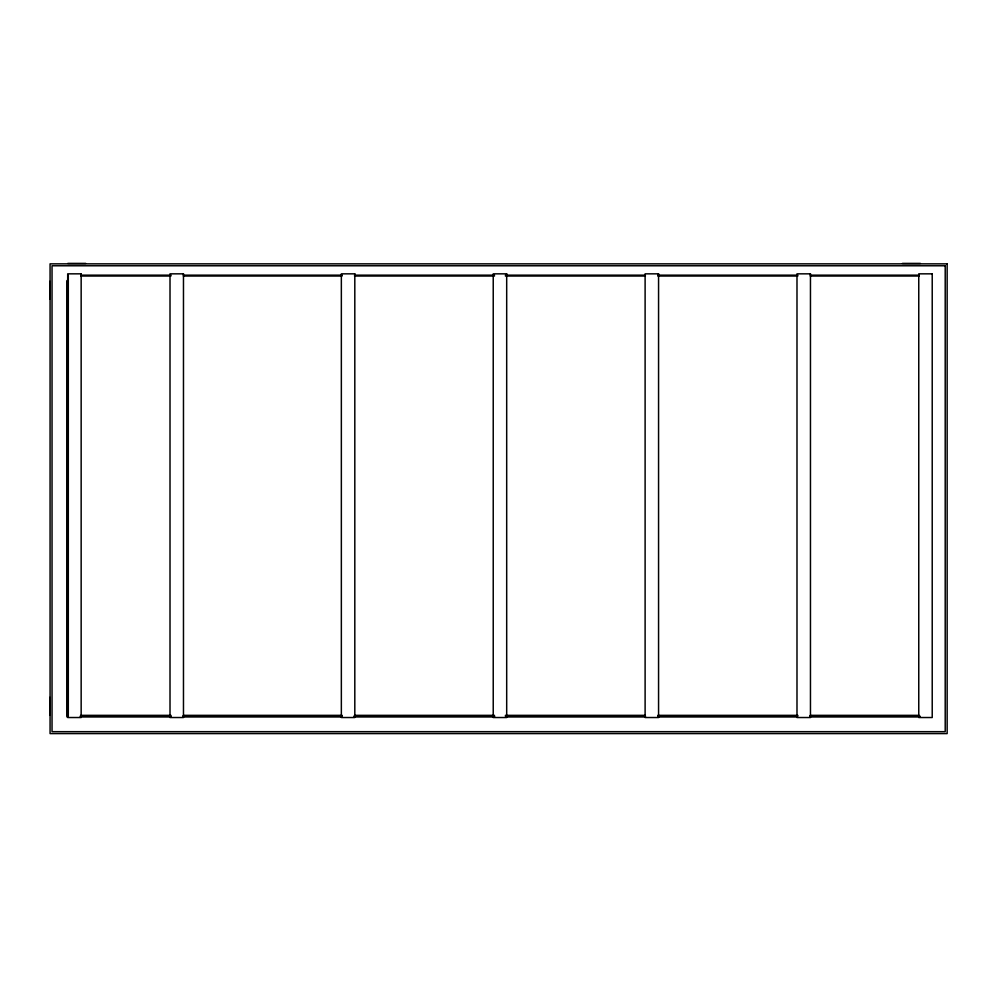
<?xml version="1.0" encoding="UTF-8"?>
<svg xmlns="http://www.w3.org/2000/svg" width="997" height="997" viewBox="0 0 997 997"><rect width="100%" height="100%" fill="white"/><g stroke="black" fill="none" stroke-linecap="round" stroke-linejoin="round"><path stroke-width="1.5" d="M67.808 263.407L85.767 263.407M902.422 263.407L920.381 263.407M80.732 275.16L170.961 275.16M183.398 275.16L342.071 275.16M354.508 275.16L494.512 275.16M505.392 275.16L645.395 275.16M657.846 275.16L797.837 275.16M810.287 275.16L919.172 275.16M80.732 276.032L170.961 276.032M183.398 276.032L342.071 276.032M354.508 276.032L494.512 276.032M505.392 276.032L645.395 276.032M657.846 276.032L797.837 276.032M810.287 276.032L919.172 276.032M80.732 715.348L170.961 715.348M183.398 715.348L342.071 715.348M354.508 715.348L494.512 715.348M505.392 715.348L645.395 715.348M657.846 715.348L797.837 715.348M810.287 715.348L919.172 715.348M80.732 716.207L170.961 716.207M183.398 716.207L342.071 716.207M354.508 716.207L494.512 716.207M505.392 716.207L645.395 716.207M657.846 716.207L797.837 716.207M810.287 716.207L919.172 716.207M80.072 716.27L170.313 716.27M182.763 716.27L341.473 716.27M353.91 716.27L493.951 716.27M506.389 716.27L644.872 716.27M658.867 716.27L797.351 716.27M809.788 716.27L920.268 716.27M80.944 716.943L171.172 716.943M183.61 716.943L340.725 716.943M354.72 716.943L494.724 716.943M505.616 716.943L645.607 716.943M658.057 716.943L796.503 716.943M810.499 716.943L919.384 716.943M68.294 275.16L68.294 716.207M67.622 281.179L67.622 716.27M66.949 280.518L66.949 716.943M49.85 281.366L49.85 299.312M49.85 697.352L49.85 715.31M947.15 263.856L50.074 263.856L50.074 733.593L947.15 733.593L947.15 263.856M945.206 265.775L52.031 265.775L52.031 731.673L945.206 731.673L945.206 265.775M81.156 273.839L67.696 273.839L67.696 717.528L81.156 717.528L81.156 273.839M183.473 273.839L170.013 273.839L170.013 717.528L183.473 717.528L183.473 273.839M354.807 273.839L341.348 273.839L341.348 717.528L354.807 717.528L354.807 273.839M506.688 273.839L493.228 273.839L493.228 717.528L506.688 717.528L506.688 273.839M658.568 273.839L645.109 273.839L645.109 717.528L658.568 717.528L658.568 273.839M810.461 273.839L796.989 273.839L796.989 717.528L810.461 717.528L810.461 273.839M932.22 273.839L918.76 273.839L918.76 717.528L932.22 717.528L932.22 273.839"/></g></svg>
